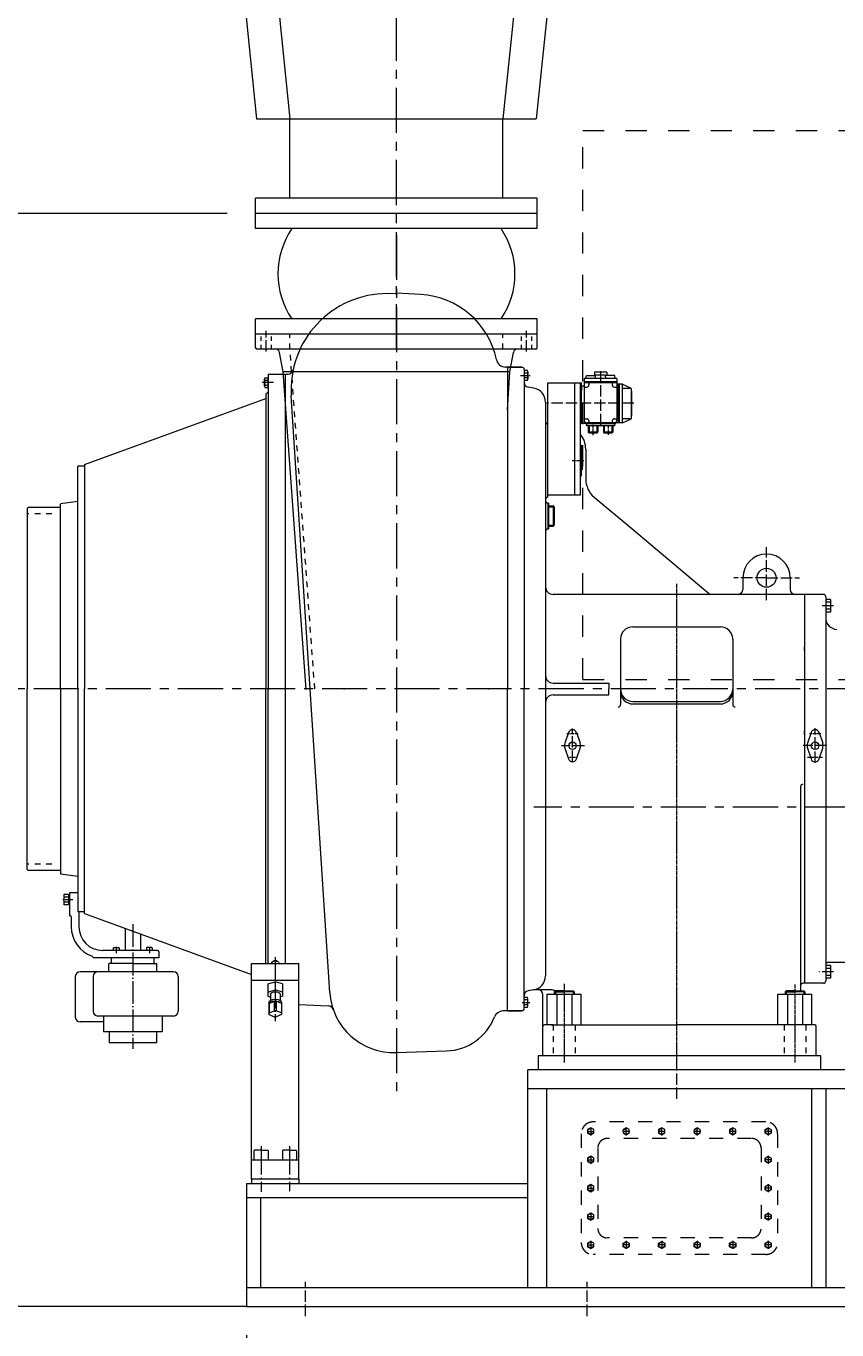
# Model space of a CAD drawing. Header units: millimetres. Extents: x 2 to 805233, y 2 to 613512.
# Drawn here: x 601863 to 645379, y 298341 to 368332 of the extents above; entities that cross this region are included whole.
import ezdxf

# ---------------------------------------------------------------- set-up
doc = ezdxf.new("R2010")
doc.units = ezdxf.units.MM
doc.header["$LTSCALE"] = 25.4
for name, pattern in [('ACAD_ISO04W100', [30, 24, -3, 0, -3]), ('CENTER', [50.8, 31.75, -6.35, 6.35, -6.35]), ('CHAIN', [0.7087, 0.4724, -0.0591, 0.1181, -0.0591]), ('EB_DASH', [6, 3, -3])]:
    doc.linetypes.add(name, pattern=pattern)
doc.layers.get('Defpoints').update_dxf_attribs({"lineweight": 5})
doc.layers.add('CAXA1', color=5, linetype='CENTER', lineweight=5)
doc.styles.add('Roman', font='arial.ttf')
doc.styles.get("Standard").update_dxf_attribs({"font": 'arial.ttf'})
doc.dimstyles.new('ISO-25', dxfattribs={"dimscale": 30, "dimtxt": 38.1, "dimasz": 38.1, "dimexe": 50.8, "dimexo": 50.8, "dimgap": 15.875, "dimtad": 1, "dimtih": 1, "dimtoh": 1, "dimdec": 1, "dimlfac": 0.03937, "dimdsep": 46, "dimtxsty": 'Standard', "dimcen": 63.5, "dimclrd": 7, "dimclre": 7, "dimclrt": 7, "dimadec": 0, "dimazin": 0, "dimtfac": 1, "dimtdec": 1, "dimtmove": 0, "dimatfit": 3, "dimfxl": 25.4, "dimlwd": 5, "dimlwe": 5, "dimarcsym": 0})

# ---------------------------------------------------------------- blocks, each defined once
blk = doc.blocks.new('*D2')
at = {"color": 7, "linetype": 'Continuous', "lineweight": 5, "transparency": 16777216}
for p, q in [((613687, 298060), (613687, 290767)), ((705889, 298060), (705889, 290767)), ((704746, 292291), (614830, 292291))]:
    blk.add_line(p, q, dxfattribs=at)
at = {"color": 7, "transparency": 16777216}
for points in [[(614830, 292482), (614830, 292101), (613687, 292291)], [(704746, 292482), (704746, 292101), (705889, 292291)]]:
    blk.add_solid(points, dxfattribs=at)
at = {"layer": 'Defpoints', "color": 0, "transparency": 16777216}
for p in [(613687, 299584), (705889, 299584), (613687, 292291)]:
    blk.add_point(p, dxfattribs=at)
at = {"color": 7, "lineweight": 5, "transparency": 16777216, "insert": (659788, 294863), "char_height": 4191, "attachment_point": 5, "style": 'Roman'}
blk.add_mtext('A', dxfattribs=at)
blk = doc.blocks.new('*D19')
at = {"color": 7, "linetype": 'Continuous', "lineweight": 5, "transparency": 16777216}
for p, q in [((732305, 317253), (732305, 280005)), ((559890, 311210), (559890, 280005)), ((731162, 281529), (561033, 281529))]:
    blk.add_line(p, q, dxfattribs=at)
at = {"color": 7, "transparency": 16777216}
for points in [[(561033, 281719), (561033, 281338), (559890, 281529)], [(731162, 281719), (731162, 281338), (732305, 281529)]]:
    blk.add_solid(points, dxfattribs=at)
at = {"layer": 'Defpoints', "color": 0, "transparency": 16777216}
for p in [(732305, 318777), (559890, 312734), (559890, 281529)]:
    blk.add_point(p, dxfattribs=at)
at = {"color": 7, "lineweight": 5, "transparency": 16777216, "insert": (660986, 284101), "char_height": 4191, "attachment_point": 5, "style": 'Roman'}
blk.add_mtext('B', dxfattribs=at)
blk = doc.blocks.new('*D11')
at = {"color": 7, "linetype": 'Continuous', "lineweight": 5, "transparency": 16777216}
for p, q in [((606054, 424314), (599121, 424314)), ((600645, 423171), (600645, 399502)), ((600645, 359417), (600645, 394359)), ((612658, 358274), (599121, 358274))]:
    blk.add_line(p, q, dxfattribs=at)
at = {"color": 7, "transparency": 16777216}
for points in [[(600455, 423171), (600836, 423171), (600645, 424314)], [(600455, 359417), (600836, 359417), (600645, 358274)]]:
    blk.add_solid(points, dxfattribs=at)
at = {"layer": 'Defpoints', "color": 0, "transparency": 16777216}
for p in [(607578, 424314), (600645, 358274), (614182, 358274)]:
    blk.add_point(p, dxfattribs=at)
at = {"color": 7, "lineweight": 5, "transparency": 16777216, "insert": (600645, 396931), "char_height": 4191, "attachment_point": 5, "style": 'Roman'}
blk.add_mtext('F', dxfattribs=at)

msp = doc.modelspace()

# ---------------------------------------------------------------- linework, layer by layer
at = {"color": 7, "lineweight": 5}
for p, q in [((608521.67, 419233.99), (614236.67, 363353.99)), ((610308.95, 419233.99), (616023.95, 363353.99)), ((633293.32, 419233.99), (627453.95, 363353.99)), ((635081, 419233.99), (629241.63, 363353.99)), ((614236.67, 363353.99), (629241.63, 363353.99)), ((616023.95, 359086.79), (616023.95, 363353.99)), ((627453.95, 359086.79), (627453.95, 363353.99)), ((629295.45, 359086.79), (614182.45, 359086.79)), ((614182.45, 358273.99), (614182.45, 359086.79)), ((629295.45, 358273.99), (629295.45, 359086.79)), ((629295.45, 358273.99), (614182.45, 358273.99)), ((614182.45, 357461.19), (614182.45, 358273.99)), ((629295.45, 358273.99), (614182.45, 358273.99)), ((629295.45, 357461.19), (629295.45, 358273.99)), ((629295.45, 357461.19), (614182.45, 357461.19)), ((621239.56, 353968.69), (621738.95, 353990.97)), ((623035.72, 353923.01), (621738.95, 353990.97)), ((629295.45, 352609.79), (614182.45, 352609.79)), ((614182.45, 351796.99), (614182.45, 352609.79)), ((629295.45, 351796.99), (629295.45, 352609.79)), ((629295.45, 351796.99), (614182.45, 351796.99)), ((614182.45, 351060.39), (614182.45, 351796.99)), ((629219.25, 351796.99), (614258.65, 351796.99)), ((629295.45, 351060.39), (629295.45, 351796.99)), ((629219.25, 350984.19), (614258.65, 350984.19)), ((615654.67, 349764.99), (615469.3, 350816.27)), ((627830.49, 349764.99), (628015.86, 350816.27)), ((627707.95, 350019.05), (627578.64, 350025.82)), ((627707.95, 350019.05), (627707.95, 332746.99)), ((627707.95, 350019.05), (628469.95, 350019.05)), ((628473.85, 350018.99), (627707.95, 350018.99)), ((614665.05, 348995.51), (614665.05, 349391.46)), ((614665.05, 349391.46), (614665.05, 348995.51)), ((614684.51, 349457.45), (614855.55, 349457.45)), ((614684.51, 349457.45), (614855.55, 349457.45)), ((614684.51, 349325.47), (614855.55, 349325.47)), ((614684.51, 349325.47), (614855.55, 349325.47)), ((614855.55, 349637.99), (615769.95, 349637.99)), ((614855.55, 349637.99), (614855.55, 332746.99)), ((614855.55, 348929.52), (614855.55, 349457.45)), ((614855.55, 349041.09), (614855.55, 349345.89)), ((616901.47, 332713.65), (615654.67, 349764.99)), ((627830.49, 349764.99), (615654.67, 349764.99)), ((615769.95, 349637.99), (615914.83, 349645.58)), ((615769.95, 349637.99), (615769.95, 318002.25)), ((627695.23, 347720.45), (627830.49, 349764.99)), ((628596.95, 349892.05), (628596.95, 332746.99)), ((628596.95, 349892.05), (628596.95, 349544.09)), ((628596.95, 349892.05), (628596.95, 349676.09)), ((628767.98, 349838.45), (628596.95, 349838.45)), ((628767.98, 349706.47), (628596.95, 349706.47)), ((628767.98, 349442.5), (628596.95, 349442.5)), ((628767.98, 349310.52), (628596.95, 349310.52)), ((628787.45, 349772.46), (628787.45, 349376.51)), ((631822.75, 349401.77), (631822.75, 347103.07)), ((633549.95, 349414.47), (631835.45, 349414.47)), ((631911.65, 349414.47), (631930.7, 349579.57)), ((631930.7, 349579.57), (632431.61, 349579.57)), ((632362.5, 349752.29), (632362.5, 349579.57)), ((633022.9, 349752.29), (632362.5, 349752.29)), ((632405.83, 349414.47), (632430.69, 349576.41)), ((632942.15, 349587.19), (632443.25, 349587.19)), ((633454.7, 349579.57), (632953.79, 349579.57)), ((632979.57, 349414.47), (632954.7, 349576.41)), ((633022.9, 349752.29), (633022.9, 349579.57)), ((633473.75, 349414.47), (633454.7, 349579.57)), ((633562.65, 349401.77), (633562.65, 347153.87)), ((614684.51, 349061.5), (614855.55, 349061.5)), ((614684.51, 349061.5), (614855.55, 349061.5)), ((614684.51, 348929.52), (614855.55, 348929.52)), ((614684.51, 348929.52), (614855.55, 348929.52)), ((614728.55, 348571.28), (614855.55, 348698.27)), ((614728.55, 348571.28), (614728.55, 332746.99)), ((616155.25, 348812.49), (616155.25, 348812.49)), ((629110.27, 348899.77), (628806.84, 348953.28)), ((629866.95, 345007.57), (629866.95, 349185.87)), ((629866.95, 349185.87), (631670.35, 349185.87)), ((631314.75, 343166.07), (631314.75, 349185.87)), ((631619.55, 345007.57), (631619.55, 349185.87)), ((631670.35, 348792.17), (631670.35, 349185.87)), ((631822.75, 349008.07), (631670.35, 349008.07)), ((631670.35, 349008.07), (631670.35, 348792.17)), ((631670.35, 347001.47), (631670.35, 348792.17)), ((633562.65, 349236.67), (631822.75, 349236.67)), ((633562.65, 349185.87), (631822.75, 349185.87)), ((631822.75, 348954.74), (631950.48, 348954.74)), ((631963.08, 349236.67), (631898.31, 349236.67)), ((632064.78, 349185.87), (632064.78, 349069.04)), ((632229.78, 349236.67), (632165.01, 349236.67)), ((633220.38, 349236.67), (633155.61, 349236.67)), ((633322.08, 349185.87), (633322.08, 349069.04)), ((633487.08, 349236.67), (633422.31, 349236.67)), ((633436.38, 348954.74), (633568.09, 348954.74)), ((633867.45, 349109.67), (633562.65, 349109.67)), ((633638.85, 349109.67), (633638.85, 347026.87)), ((633689.65, 349109.67), (633689.65, 347026.87)), ((633689.65, 348965.51), (633689.65, 349030.28)), ((633867.45, 349109.67), (634305.38, 348910.61)), ((633867.45, 347026.87), (633867.45, 349109.67)), ((634249.54, 348882.69), (633867.45, 348882.69)), ((634350.05, 347295.3), (634350.05, 348841.24)), ((634365.29, 348728.67), (634350.05, 348728.67)), ((634365.29, 347407.87), (634365.29, 348728.67)), ((605006, 344805.86), (614728.55, 348344.33)), ((614728.55, 348241.08), (614728.55, 348210.31)), ((618160.91, 316458.98), (616094.07, 348480.37)), ((629739.95, 348149.35), (629739.95, 340980.67)), ((631822.75, 347252.94), (631950.48, 347252.94)), ((633436.38, 347252.94), (633562.65, 347252.94)), ((633689.65, 347171.03), (633689.65, 347106.26)), ((634249.54, 347253.85), (633867.45, 347253.85)), ((633867.45, 347026.87), (634305.38, 347225.93)), ((634365.29, 347407.87), (634350.05, 347407.87)), ((629866.95, 346849.07), (629866.95, 346849.07)), ((631859.95, 347001.47), (631670.35, 347001.47)), ((631943.4, 346976.23), (631943.4, 346874.47)), ((633442, 346874.47), (631943.4, 346874.47)), ((633867.45, 347026.87), (631949.75, 347026.87)), ((633435.65, 346976.07), (631949.75, 346976.07)), ((632032.3, 346874.47), (632032.3, 346536.46)), ((632032.3, 346536.46), (632083.1, 346485.66)), ((632540.3, 346536.46), (632032.3, 346536.46)), ((632064.78, 347138.64), (632064.78, 347026.87)), ((632489.5, 346485.66), (632083.1, 346485.66)), ((632540.3, 346536.46), (632489.5, 346485.66)), ((632540.3, 346874.47), (632540.3, 346536.46)), ((632845.1, 346874.47), (632845.1, 346536.46)), ((632845.1, 346536.46), (632895.9, 346485.66)), ((633353.1, 346536.46), (632845.1, 346536.46)), ((633302.3, 346485.66), (632895.9, 346485.66)), ((633353.1, 346536.46), (633302.3, 346485.66)), ((633322.08, 347138.64), (633322.08, 347026.87)), ((633353.1, 346874.47), (633353.1, 346536.46)), ((633442, 346976.07), (633442, 346874.47)), ((631619.55, 345833.07), (631670.35, 345833.07)), ((631670.35, 345007.57), (631670.35, 345833.07)), ((631670.35, 345515.57), (631721.15, 345477.47)), ((631721.15, 344537.67), (631721.15, 345477.47)), ((631898.95, 345617.61), (631898.95, 344016.58)), ((604644.75, 343986.45), (604644.75, 344710.39)), ((605006, 344710.39), (604644.75, 344710.39)), ((605006, 344805.86), (605006, 332746.99)), ((629866.95, 343039.07), (629866.95, 345007.57)), ((631619.55, 343166.07), (631619.55, 345007.57)), ((631670.35, 344182.07), (631670.35, 345007.57)), ((631670.35, 344499.57), (631721.15, 344537.67)), ((604644.75, 332746.99), (604644.75, 343986.45)), ((631619.55, 344182.07), (631670.35, 344182.07)), ((629866.95, 343166.07), (631619.55, 343166.07)), ((632352.61, 343043.7), (634365.29, 341354.86)), ((601977.75, 342487.89), (601926.95, 342437.09)), ((601926.95, 342437.09), (601926.95, 332746.99)), ((603704.95, 342487.89), (601977.75, 342487.89)), ((604644.75, 342805.08), (603704.95, 342681.33)), ((603704.95, 332746.99), (603704.95, 342674.7)), ((629739.95, 342912.07), (629739.95, 342856.3)), ((629866.95, 342729.3), (629866.95, 341332.3)), ((629892.35, 342729.3), (629866.95, 342729.3)), ((629892.35, 342729.3), (629892.35, 341332.3)), ((629892.35, 342576.9), (630146.35, 342576.9)), ((629892.35, 342526.1), (630146.35, 342526.1)), ((630146.35, 342526.1), (630146.35, 341535.5)), ((630197.15, 342526.1), (630197.15, 341535.5)), ((629739.95, 341205.3), (629739.95, 317344.62)), ((629892.35, 341332.3), (629866.95, 341332.3)), ((629892.35, 341535.5), (630146.35, 341535.5)), ((629892.35, 341484.7), (630146.35, 341484.7)), ((634365.29, 341354.86), (638576.18, 337821.51)), ((640331.75, 338715.99), (640331.75, 338080.99)), ((642871.75, 338715.99), (642871.75, 338080.99)), ((642871.75, 338715.99), (642871.75, 338080.99)), ((644649.75, 337826.99), (630146.35, 337826.99)), ((643633.75, 337826.99), (643633.75, 316948.19)), ((644776.75, 337699.99), (644776.75, 326396.99)), ((644776.75, 337646.45), (644776.75, 337118.52)), ((645030.75, 337557.75), (644776.75, 337557.75)), ((645030.75, 337401.63), (644776.75, 337401.63)), ((645030.75, 337557.75), (645030.75, 336877.03)), ((645030.75, 336877.03), (644774.67, 336877.03)), ((645030.75, 337033.14), (644776.75, 337033.14)), ((634426.25, 336083.18), (639125.25, 336083.18)), ((633765.85, 335422.78), (633765.85, 331907.58)), ((639785.65, 335422.78), (639785.65, 331907.58)), ((643633.54, 335198.09), (643633.52, 335007.59)), ((643633.54, 334817.09), (643633.52, 335007.59)), ((601926.95, 323056.89), (601926.95, 332746.99)), ((602792.1, 332746.99), (602792.1, 332747.07)), ((603704.95, 332746.99), (603704.95, 322812.64)), ((604644.73, 332746.99), (604644.75, 321278.92)), ((605006, 320688.11), (605006, 332746.99)), ((614728.55, 318002.25), (614728.55, 332746.99)), ((614855.55, 318002.25), (614855.55, 332746.99)), ((627707.95, 315474.93), (627707.95, 332746.99)), ((628596.95, 315601.93), (628596.95, 332746.99)), ((630146.35, 333064.49), (633136.08, 333064.49)), ((633136.08, 333064.49), (633136.08, 332746.99)), ((633136.08, 332429.49), (633136.08, 332746.99)), ((630146.35, 332429.49), (633136.08, 332429.49)), ((634426.25, 332083.21), (639125.25, 332083.21)), ((634426.25, 331943.41), (639125.25, 331943.41)), ((630971.17, 330407.14), (630778.65, 329837.16)), ((631404.33, 330407.14), (631596.84, 329837.16)), ((643633.54, 330676.88), (643633.52, 330486.38)), ((643633.54, 330295.88), (643633.52, 330486.38)), ((643988.67, 330407.14), (643796.15, 329837.16)), ((644421.83, 330407.14), (644614.34, 329837.16)), ((630778.65, 329560.81), (630971.17, 328990.83)), ((631404.33, 328990.83), (631596.84, 329560.81)), ((643796.15, 329560.81), (643988.67, 328990.83)), ((644421.83, 328990.83), (644614.34, 329560.81)), ((643430.55, 327503.3), (643430.55, 316541.79)), ((644776.75, 326396.99), (644776.75, 317075.19)), ((601977.75, 323006.09), (601926.95, 323056.89)), ((603704.95, 323006.09), (601977.75, 323006.09)), ((604644.75, 322688.89), (603704.95, 322812.64)), ((603882.75, 321710.71), (603882.75, 321151.91)), ((604136.75, 321710.71), (603882.75, 321710.71)), ((604136.75, 321567.58), (603882.75, 321567.58)), ((604136.75, 321295.04), (603882.75, 321295.04)), ((604136.75, 321710.71), (604136.75, 321151.91)), ((604136.75, 321675.51), (604187.55, 321675.51)), ((604187.55, 321417.91), (604136.75, 321463.03)), ((604187.55, 321398.64), (604136.75, 321443.76)), ((604187.55, 321812.33), (604187.55, 320593.09)), ((604644.75, 321812.32), (604187.55, 321812.33)), ((604644.75, 321278.92), (604644.75, 320783.59)), ((604136.75, 321151.91), (603882.75, 321151.91)), ((604136.75, 321187.1), (604187.55, 321187.1)), ((604187.55, 320593.09), (604187.55, 320593.09)), ((604187.55, 320593.09), (604212.95, 320593.09)), ((605006, 320783.59), (604644.75, 320783.59)), ((604695.55, 320783.59), (604695.55, 319983.49)), ((605006, 320688.11), (613966.55, 317426.96)), ((604289.15, 320516.89), (604289.15, 319983.49)), ((607184.75, 319895.17), (607184.75, 318713.49)), ((607997.55, 319599.35), (607997.55, 318713.49)), ((606702.15, 318713.49), (605965.55, 318713.49)), ((606543.4, 318840.49), (606543.4, 318713.49)), ((606568.8, 318865.89), (606835.5, 318865.89)), ((607591.15, 318713.49), (606702.15, 318713.49)), ((606860.9, 318840.49), (606860.9, 318713.49)), ((608480.15, 318713.49), (607591.15, 318713.49)), ((608321.4, 318840.49), (608321.4, 318713.49)), ((608613.5, 318865.89), (608346.8, 318865.89)), ((608911.91, 318713.49), (608480.15, 318713.49)), ((608638.9, 318840.49), (608638.9, 318713.49)), ((608988.11, 318637.29), (608988.11, 318307.09)), ((605457.55, 318331.12), (605457.55, 318307.09)), ((607591.15, 318307.09), (605457.55, 318307.09)), ((606295.75, 317570.49), (606295.75, 318002.29)), ((607591.15, 318002.29), (606295.75, 318002.29)), ((606448.15, 318002.29), (606448.15, 318307.09)), ((608988.11, 318307.09), (607591.15, 318307.09)), ((607591.15, 318002.29), (608886.55, 318002.29)), ((608734.15, 318002.29), (608734.15, 318307.09)), ((608886.55, 317570.49), (608886.55, 318002.29)), ((613966.55, 306457.99), (613966.55, 318002.25)), ((613966.55, 318002.25), (616506.55, 318002.25)), ((615046.05, 318050.05), (615046.05, 318002.25)), ((615427.05, 318050.05), (615427.05, 318002.25)), ((616506.55, 306457.99), (616506.55, 318002.25)), ((645030.75, 317898.15), (644776.75, 317898.15)), ((646631.04, 318065.79), (644903.75, 318065.79)), ((645030.75, 317898.15), (645030.75, 317217.43)), ((604505.05, 317316.49), (604505.05, 315125.6)), ((609775.55, 317570.49), (604759.05, 317570.49)), ((605466.67, 317316.49), (605466.67, 315444.35)), ((610029.55, 317316.49), (610029.55, 315444.35)), ((613966.55, 317122.37), (616506.55, 317122.37)), ((645030.75, 317217.43), (644774.67, 317217.43)), ((645030.75, 317742.03), (644776.75, 317742.03)), ((645030.75, 317373.54), (644776.75, 317373.54)), ((614840.56, 316919.17), (615236.55, 317033.47)), ((614840.56, 316919.17), (614840.56, 316250.63)), ((614840.56, 316479.23), (615236.55, 316593.53)), ((614974.73, 316364.93), (614974.73, 316035.7)), ((615632.53, 316919.17), (615236.55, 317033.47)), ((615236.55, 317033.47), (615236.55, 316593.53)), ((615632.53, 316479.23), (615236.55, 316593.53)), ((615498.36, 316364.93), (615498.36, 316035.7)), ((615632.53, 316919.17), (615632.53, 316250.63)), ((629110.27, 316594.2), (628806.84, 316540.7)), ((629101.12, 316592.59), (628806.84, 316540.7)), ((630044.75, 316592.59), (629101.12, 316592.59)), ((629828.85, 316363.99), (631657.65, 316363.99)), ((629828.85, 314712.99), (629828.85, 316363.99)), ((630268.27, 316541.79), (630209.85, 316495.05)), ((630209.85, 316495.05), (630209.85, 316363.99)), ((630209.85, 316495.05), (630743.25, 316495.05)), ((630743.25, 316541.79), (630268.27, 316541.79)), ((630268.27, 316495.05), (630268.27, 316363.99)), ((630339.95, 316363.99), (630339.95, 314712.99)), ((630743.25, 316541.79), (631218.23, 316541.79)), ((631276.65, 316495.05), (630743.25, 316495.05)), ((631146.54, 316363.99), (631146.54, 314712.99)), ((631218.23, 316541.79), (631276.65, 316495.05)), ((631218.23, 316495.05), (631218.23, 316363.99)), ((631276.65, 316495.05), (631276.65, 316363.99)), ((631657.65, 314712.99), (631657.65, 316363.99)), ((642211.35, 316363.99), (644040.15, 316363.99)), ((642211.35, 314712.99), (642211.35, 316363.99)), ((642650.77, 316541.79), (642592.35, 316495.05)), ((642592.35, 316495.05), (642592.35, 316363.99)), ((642592.35, 316495.05), (643125.75, 316495.05)), ((643125.75, 316541.79), (642650.77, 316541.79)), ((642650.77, 316495.05), (642650.77, 316363.99)), ((642722.45, 316363.99), (642722.45, 314712.99)), ((643125.75, 316541.79), (643600.73, 316541.79)), ((643659.15, 316495.05), (643125.75, 316495.05)), ((643529.04, 316363.99), (643529.04, 314712.99)), ((644649.75, 316948.19), (643557.55, 316948.19)), ((643600.73, 316541.79), (643659.15, 316495.05)), ((643600.73, 316495.05), (643600.73, 316363.99)), ((643659.15, 316495.05), (643659.15, 316363.99)), ((644040.15, 314712.99), (644040.15, 316363.99)), ((614840.56, 316250.63), (614974.73, 316211.9)), ((614893.65, 315924.99), (614893.65, 315309.07)), ((614905.49, 315859.66), (615179.65, 315984.07)), ((614905.49, 315859.66), (614905.49, 315353.73)), ((615179.65, 315984.07), (615179.65, 315478.14)), ((615293.44, 315984.07), (615293.44, 315478.14)), ((615567.61, 315859.66), (615293.44, 315984.07)), ((615632.53, 316250.63), (615498.36, 316211.9)), ((615567.61, 315859.66), (615567.61, 315353.73)), ((615579.45, 315924.99), (615579.45, 315309.07)), ((616506.55, 315817.38), (618080.03, 315734.92)), ((628767.98, 316183.45), (628596.95, 316183.45)), ((628767.98, 316051.47), (628596.95, 316051.47)), ((628596.95, 315601.93), (628596.95, 315949.89)), ((628596.95, 315601.93), (628596.95, 315817.89)), ((628767.98, 315787.5), (628596.95, 315787.5)), ((628787.45, 315721.51), (628787.45, 316117.46)), ((629600.25, 313061.99), (629600.25, 316338.59)), ((609775.55, 315190.35), (605720.67, 315190.35)), ((606010.56, 315190.35), (606010.56, 314339.11)), ((609171.74, 315190.35), (609171.74, 314339.11)), ((614905.49, 315353.73), (615179.65, 315478.14)), ((614905.49, 315264.41), (615179.65, 315140)), ((615567.61, 315353.73), (615293.44, 315478.14)), ((615567.61, 315264.41), (615293.44, 315140)), ((627707.95, 315474.93), (627447.42, 315461.27)), ((628473.85, 315474.99), (627707.95, 315474.99)), ((627707.95, 315474.93), (628469.95, 315474.93)), ((628767.98, 315655.52), (628596.95, 315655.52)), ((606010.56, 314871.6), (604759.05, 314871.6)), ((609171.74, 314339.11), (606010.56, 314339.11)), ((606314.4, 314339.11), (606314.4, 313760.49)), ((608867.9, 314339.11), (608867.9, 313760.49)), ((630171.75, 314712.99), (629676.45, 314712.99)), ((630044.75, 314712.99), (636775.75, 314712.99)), ((643912.9, 314712.99), (636775.75, 314712.99)), ((644192.55, 314712.99), (643684.55, 314712.99)), ((644268.75, 313061.99), (644268.75, 314636.79)), ((608867.9, 313760.49), (606314.4, 313760.49)), ((621738.95, 313229.56), (624429.92, 313320.78)), ((621738.95, 313229.56), (624429.92, 313320.78)), ((644522.75, 313061.99), (629346.25, 313061.99)), ((629346.25, 313061.99), (629346.25, 312299.99)), ((644268.75, 313061.99), (629600.25, 313061.99)), ((644522.75, 312299.99), (644522.75, 313061.99)), ((644522.75, 312299.99), (628799.19, 312299.99)), ((628799.19, 300615.99), (628799.19, 312299.99)), ((705889.39, 312299.99), (644522.75, 312299.99)), ((705889.39, 311283.99), (628799.19, 311283.99)), ((629815.19, 300615.99), (629815.19, 311283.99)), ((644041.11, 300615.99), (644041.11, 311283.99)), ((644803.11, 300615.99), (644803.11, 311283.99)), ((614474.55, 307981.99), (614118.95, 307981.99)), ((614474.55, 307981.99), (614830.15, 307981.99)), ((615998.55, 307981.99), (615642.95, 307981.99)), ((615998.55, 307981.99), (616354.15, 307981.99)), ((613966.55, 307473.99), (616506.55, 307473.99)), ((614093.55, 307956.59), (614093.55, 307473.99)), ((614855.55, 307956.59), (614855.55, 307473.99)), ((615617.55, 307956.59), (615617.55, 307473.99)), ((616379.55, 307956.59), (616379.55, 307473.99)), ((613686.19, 306203.99), (628799.19, 306203.99)), ((613686.19, 306203.99), (613686.19, 299599.99)), ((613966.55, 306457.99), (616506.55, 306457.99)), ((613966.55, 306457.99), (613966.55, 306203.99)), ((616506.55, 306457.99), (616506.55, 306203.99)), ((613686.19, 305441.99), (628799.19, 305441.99)), ((614448.19, 305441.99), (614448.19, 300615.99)), ((613686.19, 300615.99), (705889.39, 300615.99)), ((613686.19, 299599.99), (560137.16, 299599.99)), ((613686.19, 299599.99), (705889.39, 299599.99))]:
    msp.add_line(p, q, dxfattribs=at)
at = {"color": 7, "linetype": 'EB_DASH', "lineweight": 5, "ltscale": 15}
for p, q in [((631746.67, 362718.99), (658416.67, 362718.99)), ((631746.67, 333254.99), (631746.67, 362718.99)), ((631746.67, 333254.99), (658416.67, 333254.99))]:
    msp.add_line(p, q, dxfattribs=at)
at = {"color": 7, "linetype": 'EB_DASH', "lineweight": 5, "ltscale": 3}
for p, q in [((614474.55, 350984.19), (614474.55, 351796.99)), ((615033.35, 350984.19), (615033.35, 351796.99)), ((628444.55, 350984.19), (628444.55, 351796.99)), ((629003.35, 350984.19), (629003.35, 351796.99))]:
    msp.add_line(p, q, dxfattribs=at)
at = {"color": 7, "linetype": 'ACAD_ISO04W100', "lineweight": 5}
for p, q in [((614753.95, 350857.67), (614753.95, 351968.61)), ((628723.95, 350857.67), (628723.95, 351968.61)), ((632692.7, 349812.02), (632692.7, 346812.22)), ((615135.03, 349193.49), (614537.85, 349193.49)), ((634480.54, 348093.67), (629804.06, 348093.67)), ((641601.75, 337519.24), (641601.75, 340354.06)), ((641601.75, 338715.99), (639841.78, 338715.99)), ((641601.75, 338715.99), (643361.71, 338715.99)), ((645189.39, 337217.39), (644542.86, 337217.39)), ((631187.75, 328835.39), (631187.75, 330619.45)), ((644205.25, 328780.8), (644205.25, 330638.79)), ((631824.87, 329698.99), (630604.28, 329698.99)), ((644842.37, 329704.65), (643566.63, 329704.65)), ((645199.29, 317557.79), (644414.15, 317557.79)), ((636775.75, 313637.69), (636775.75, 310625.41)), ((616859.98, 299087.69), (616859.98, 300916.08)), ((631974.19, 299087.69), (631974.19, 300916.08))]:
    msp.add_line(p, q, dxfattribs=at)
at = {"color": 7, "linetype": 'EB_DASH', "lineweight": 5, "ltscale": 4}
for p, q in [((616023.95, 350984.19), (616023.95, 351796.99)), ((627453.95, 350984.19), (627453.95, 351796.99)), ((617357.45, 332746.99), (616023.95, 350984.19)), ((603238.49, 342144.99), (601926.95, 342144.99)), ((603238.49, 323348.99), (601926.95, 323348.99)), ((630159.05, 314712.99), (630159.05, 313061.99)), ((631327.45, 314712.99), (631327.45, 313061.99)), ((642541.55, 314712.99), (642541.55, 313061.99)), ((643709.95, 314712.99), (643709.95, 313061.99))]:
    msp.add_line(p, q, dxfattribs=at)
at = {"color": 7, "linetype": 'ACAD_ISO04W100', "lineweight": 5, "ltscale": 0.3}
for p, q in [((628402.59, 349574.49), (628914.64, 349574.49)), ((632286.3, 346921.19), (632286.3, 346378.4)), ((633099.1, 346912.8), (633099.1, 346382.59)), ((631167.42, 345007.57), (631803.37, 345007.57)), ((631492.55, 330333.99), (630882.95, 330333.99)), ((644510.05, 330333.99), (643900.45, 330333.99)), ((631340.15, 329063.99), (631035.35, 329063.99)), ((644605.65, 329063.99), (643803.95, 329063.99)), ((604373.34, 321431.31), (603828.54, 321431.31)), ((606702.15, 318910.56), (606702.15, 318564.24)), ((608480.15, 318910.56), (608480.15, 318564.24)), ((628478.99, 315919.49), (628914.64, 315919.49))]:
    msp.add_line(p, q, dxfattribs=at)
at = {"color": 7, "linetype": 'Continuous', "lineweight": 5}
for p, q in [((632083.1, 346874.47), (632083.1, 346536.46)), ((632489.5, 346874.47), (632489.5, 346536.46)), ((632895.9, 346874.47), (632895.9, 346536.46)), ((633302.3, 346874.47), (633302.3, 346536.46))]:
    msp.add_line(p, q, dxfattribs=at)
at = {"color": 7, "linetype": 'CHAIN', "lineweight": 5, "ltscale": 15}
for p, q in [((636775.75, 338382.75), (636775.75, 312695.28)), ((630743.25, 316923.71), (630743.25, 312693.62)), ((643125.75, 316879.29), (643125.75, 312693.62))]:
    msp.add_line(p, q, dxfattribs=at)
at = {"color": 7, "linetype": 'ACAD_ISO04W100', "lineweight": 5, "ltscale": 2}
for p, q in [((607591.15, 320118.48), (607591.15, 313426.21)), ((615236.55, 318342.08), (615236.55, 314907.92))]:
    msp.add_line(p, q, dxfattribs=at)
at = {"color": 7, "linetype": 'EB_DASH', "lineweight": 5, "ltscale": 10}
for p, q in [((641563.65, 309505.99), (632292.65, 309505.99)), ((631657.65, 308870.99), (631657.65, 303028.99)), ((631975.15, 308997.99), (632356.15, 308997.99)), ((632165.65, 309213.35), (632165.65, 308785.76)), ((634261.15, 308999.56), (633880.15, 308999.56)), ((634070.65, 308784.19), (634070.65, 309211.78)), ((636166.15, 308999.56), (635785.15, 308999.56)), ((635975.65, 308784.19), (635975.65, 309211.78)), ((638071.15, 308999.56), (637690.15, 308999.56)), ((637880.65, 308784.19), (637880.65, 309211.78)), ((639976.15, 308997.99), (639595.15, 308997.99)), ((639930.49, 308997.99), (639640.8, 308997.99)), ((639785.65, 308782.62), (639785.65, 309210.21)), ((639785.65, 308853.14), (639785.65, 309142.83)), ((641881.15, 308997.99), (641500.15, 308997.99)), ((641690.65, 309213.35), (641690.65, 308785.76)), ((642198.65, 308870.99), (642198.65, 303028.99)), ((632546.65, 308108.99), (632546.65, 303790.99)), ((640801.65, 308616.99), (633054.65, 308616.99)), ((641309.65, 308108.99), (641309.65, 303790.99)), ((631975.15, 307473.99), (632356.15, 307473.99)), ((632020.8, 307473.99), (632310.49, 307473.99)), ((632165.65, 307689.35), (632165.65, 307261.76)), ((632165.65, 307618.83), (632165.65, 307329.14)), ((641881.15, 307473.99), (641500.15, 307473.99)), ((641835.49, 307473.99), (641545.8, 307473.99)), ((641690.65, 307689.35), (641690.65, 307261.76)), ((641690.65, 307618.83), (641690.65, 307329.14)), ((631975.15, 305949.99), (632356.15, 305949.99)), ((632020.8, 305949.99), (632310.49, 305949.99)), ((632165.65, 306165.35), (632165.65, 305737.76)), ((632165.65, 306094.83), (632165.65, 305805.14)), ((641881.15, 305949.99), (641500.15, 305949.99)), ((641835.49, 305949.99), (641545.8, 305949.99)), ((641690.65, 306165.35), (641690.65, 305737.76)), ((641690.65, 306094.83), (641690.65, 305805.14)), ((632165.65, 304641.35), (632165.65, 304213.76)), ((632165.65, 304570.83), (632165.65, 304281.14)), ((641690.65, 304641.35), (641690.65, 304213.76)), ((641690.65, 304570.83), (641690.65, 304281.14)), ((631975.15, 304425.99), (632356.15, 304425.99)), ((632020.8, 304425.99), (632310.49, 304425.99)), ((641881.15, 304425.99), (641500.15, 304425.99)), ((641835.49, 304425.99), (641545.8, 304425.99)), ((632165.65, 303117.35), (632165.65, 302689.76)), ((640801.65, 303282.99), (633054.65, 303282.99)), ((634070.65, 303115.78), (634070.65, 302688.19)), ((635975.65, 303115.78), (635975.65, 302688.19)), ((637880.65, 303115.78), (637880.65, 302688.19)), ((639785.65, 303117.35), (639785.65, 302689.76)), ((641690.65, 303117.35), (641690.65, 302689.76)), ((631975.15, 302901.99), (632356.15, 302901.99)), ((632020.8, 302901.99), (632310.49, 302901.99)), ((632165.65, 303046.83), (632165.65, 302757.14)), ((641563.65, 302393.99), (632292.65, 302393.99)), ((634261.15, 302900.42), (633880.15, 302900.42)), ((636166.15, 302900.42), (635785.15, 302900.42)), ((638071.15, 302900.42), (637690.15, 302900.42)), ((639976.15, 302901.99), (639595.15, 302901.99)), ((639930.49, 302901.99), (639640.8, 302901.99)), ((639785.65, 303046.83), (639785.65, 302757.14)), ((641881.15, 302901.99), (641500.15, 302901.99)), ((641835.49, 302901.99), (641545.8, 302901.99)), ((641690.65, 303046.83), (641690.65, 302757.14))]:
    msp.add_line(p, q, dxfattribs=at)
at = {"color": 7, "linetype": 'ACAD_ISO04W100', "lineweight": 5, "ltscale": 2.5}
for p, q in [((614474.55, 308198.92), (614474.55, 305759.13)), ((615998.55, 308198.92), (615998.55, 305787.97))]:
    msp.add_line(p, q, dxfattribs=at)
at = {"color": 7, "linetype": 'EB_DASH', "lineweight": 5, "ltscale": 10}
for points in [[(632165.65, 308807.49), (632330.63, 308902.74), (632330.63, 309093.24), (632165.65, 309188.49), (632000.67, 309093.24), (632000.67, 308902.74)], [(634070.65, 309190.06), (633905.67, 309094.81), (633905.67, 308904.31), (634070.65, 308809.06), (634235.63, 308904.31), (634235.63, 309094.81)], [(635975.65, 309190.06), (635810.67, 309094.81), (635810.67, 308904.31), (635975.65, 308809.06), (636140.63, 308904.31), (636140.63, 309094.81)], [(637880.65, 309190.06), (637715.67, 309094.81), (637715.67, 308904.31), (637880.65, 308809.06), (638045.63, 308904.31), (638045.63, 309094.81)], [(639785.65, 309188.49), (639620.67, 309093.24), (639620.67, 308902.74), (639785.65, 308807.49), (639950.63, 308902.74), (639950.63, 309093.24)], [(641690.65, 308807.49), (641525.67, 308902.74), (641525.67, 309093.24), (641690.65, 309188.49), (641855.63, 309093.24), (641855.63, 308902.74)], [(632165.65, 307283.49), (632330.63, 307378.74), (632330.63, 307569.24), (632165.65, 307664.49), (632000.67, 307569.24), (632000.67, 307378.74)], [(641690.65, 307283.49), (641525.67, 307378.74), (641525.67, 307569.24), (641690.65, 307664.49), (641855.63, 307569.24), (641855.63, 307378.74)], [(632165.65, 305759.49), (632330.63, 305854.74), (632330.63, 306045.24), (632165.65, 306140.49), (632000.67, 306045.24), (632000.67, 305854.74)], [(641690.65, 305759.49), (641525.67, 305854.74), (641525.67, 306045.24), (641690.65, 306140.49), (641855.63, 306045.24), (641855.63, 305854.74)], [(632165.65, 304235.49), (632330.63, 304330.74), (632330.63, 304521.24), (632165.65, 304616.49), (632000.67, 304521.24), (632000.67, 304330.74)], [(641690.65, 304235.49), (641525.67, 304330.74), (641525.67, 304521.24), (641690.65, 304616.49), (641855.63, 304521.24), (641855.63, 304330.74)], [(632165.65, 302711.49), (632330.63, 302806.74), (632330.63, 302997.24), (632165.65, 303092.49), (632000.67, 302997.24), (632000.67, 302806.74)], [(634070.65, 302709.92), (633905.67, 302805.17), (633905.67, 302995.67), (634070.65, 303090.92), (634235.63, 302995.67), (634235.63, 302805.17)], [(635975.65, 302709.92), (635810.67, 302805.17), (635810.67, 302995.67), (635975.65, 303090.92), (636140.63, 302995.67), (636140.63, 302805.17)], [(637880.65, 302709.92), (637715.67, 302805.17), (637715.67, 302995.67), (637880.65, 303090.92), (638045.63, 302995.67), (638045.63, 302805.17)], [(639785.65, 302711.49), (639620.67, 302806.74), (639620.67, 302997.24), (639785.65, 303092.49), (639950.63, 302997.24), (639950.63, 302806.74)], [(641690.65, 302711.49), (641525.67, 302806.74), (641525.67, 302997.24), (641690.65, 303092.49), (641855.63, 302997.24), (641855.63, 302806.74)]]:
    msp.add_lwpolyline(points, close=True, dxfattribs=at)
at = {"color": 7, "lineweight": 5}
for centre, radius in [((641601.75, 338715.99), 508), ((631187.75, 329698.99), 203.2), ((644205.25, 329698.99), 203.2)]:
    msp.add_circle(centre, radius, dxfattribs=at)
at = {"color": 7, "linetype": 'EB_DASH', "lineweight": 5, "ltscale": 10}
for centre in [(632165.65, 308999.56), (634070.65, 308997.99), (635975.65, 308997.99), (637880.65, 308997.99), (639785.65, 308996.42), (641690.65, 308999.56), (632165.65, 307475.56), (641690.65, 307475.56), (632165.65, 305951.56), (641690.65, 305951.56), (632165.65, 304427.56), (641690.65, 304427.56), (632165.65, 302903.56), (634070.65, 302901.99), (635975.65, 302901.99), (637880.65, 302901.99), (639785.65, 302903.56), (641690.65, 302903.56)]:
    msp.add_circle(centre, 156.32, dxfattribs=at)
at = {"color": 7, "lineweight": 5}
for centre, radius, start, end in [((619674.63, 355035.49), 4297.84, 145.6393673, 214.3606327), ((623803.27, 355035.49), 4297.84, 325.6393673, 34.3606327), ((621239.56, 348812.49), 5156.2, 89.9999939, 183.6930736), ((622805.75, 349534.83), 4394.2, 11.7500149, 87.0000006), ((614258.65, 351060.39), 76.2, 180, 270), ((615269.19, 350780.99), 203.2, 10, 90), ((628215.97, 350780.99), 203.2, 90, 170), ((629219.25, 351060.39), 76.2, 270, 0), ((627605.22, 350533.13), 508, 191.7500149, 267), ((628469.95, 349892.05), 127, 0, 90), ((614786.65, 349391.46), 121.6, 147.1327678, 212.8672322), ((614786.65, 349391.46), 121.6, 147.1327678, 212.8672322), ((615122.25, 349193.49), 457.2, 163.2213451, 196.7786549), ((615122.25, 349193.49), 457.2, 163.2213451, 196.7786549), ((615898.88, 349949.96), 304.8, 272.9999995, 347.9505539), ((628665.85, 349772.46), 121.6, 327.1327678, 32.8672322), ((628330.25, 349574.49), 457.2, 343.2213451, 16.7786549), ((628665.85, 349376.51), 121.6, 327.1327678, 32.8672322), ((631835.45, 349401.77), 12.7, 90, 180), ((632443.25, 349574.49), 12.7, 90, 171.2712735), ((632942.15, 349574.49), 12.7, 8.7287265, 90), ((633549.95, 349401.77), 12.7, 0, 90), ((614786.65, 348995.51), 121.6, 147.1327678, 212.8672322), ((614786.65, 348995.51), 121.6, 147.1327678, 212.8672322), ((628850.95, 349203.42), 254, 180, 260), ((628977.95, 348149.35), 762, 0, 80), ((631950.48, 349069.04), 114.3, 270, 0), ((633436.38, 349069.04), 114.3, 180, 270), ((634249.54, 348908.09), 25.4, 270, 65.5560454), ((634273.85, 348841.24), 76.2, 0, 65.5560452), ((631950.48, 347138.64), 114.3, 0, 90), ((633436.38, 347138.64), 114.3, 90, 180), ((634249.54, 347228.45), 25.4, 294.4439546, 90), ((634273.85, 347295.3), 76.2, 294.4439548, 0), ((629866.95, 347103.07), 127, 180, 270), ((631949.75, 347153.87), 127, 180, 270), ((631949.75, 347103.07), 127, 180, 270), ((633435.65, 347153.87), 127, 270, 0), ((633435.65, 347103.07), 127, 270, 323.1301024), ((630628.95, 345617.61), 1270, 359.9999919, 38.7394246), ((633168.95, 344016.58), 1270, 180, 230), ((629866.95, 342912.07), 127, 90, 180), ((629866.95, 342856.3), 127, 180, 270), ((630146.35, 342526.1), 50.8, 0, 90), ((629866.95, 341205.3), 127, 90, 180), ((630146.35, 341535.5), 50.8, 270, 0), ((641601.75, 338715.99), 1270, 0, 180), ((630146.35, 338233.39), 406.4, 180, 270), ((640077.75, 338080.99), 254, 270, 0), ((643125.75, 338080.99), 254, 180, 270), ((643125.75, 338080.99), 254, 180, 270), ((644649.75, 337699.99), 127, 0, 90), ((634426.25, 335422.78), 660.4, 90, 180), ((639125.25, 335422.78), 660.4, 0, 90), ((645411.75, 336578.49), 635, 180, 267), ((630146.35, 333470.89), 406.4, 180, 270), ((634426.25, 332743.61), 660.4, 180, 270), ((634426.25, 332603.81), 660.4, 180, 270), ((639125.25, 332743.61), 660.4, 270, 0), ((639125.25, 332603.81), 660.4, 270, 0), ((630146.35, 332023.09), 406.4, 90, 180), ((633638.85, 331907.58), 127, 270, 0), ((639912.65, 331907.58), 127, 180, 270), ((631187.75, 330333.99), 228.6, 18.6629206, 161.3370943), ((644205.25, 330333.99), 228.6, 18.6629206, 161.3370943), ((631187.75, 329698.99), 431.8, 161.3370861, 198.6629413), ((631187.75, 329698.99), 431.8, 341.3370815, 18.6629097), ((644205.25, 329698.99), 431.8, 161.3370861, 198.6629413), ((644205.25, 329698.99), 431.8, 341.3370815, 18.6629097), ((631187.75, 329063.99), 228.6, 198.6629469, 341.3370794), ((644205.25, 329063.99), 228.6, 198.6629469, 341.3370794), ((643557.55, 327503.3), 127, 90, 180), ((604212.95, 320516.89), 76.2, 0, 90), ((605965.55, 319983.49), 1676.4, 180, 250.5287794), ((605965.55, 319983.49), 1270, 180, 270), ((606568.8, 318840.49), 25.4, 90, 180), ((606835.5, 318840.49), 25.4, 0, 90), ((608346.8, 318840.49), 25.4, 90, 180), ((608613.5, 318840.49), 25.4, 0, 90), ((608911.91, 318637.29), 76.2, 0, 90), ((605381.35, 318331.12), 76.2, 0, 70.5287794), ((615236.55, 317937.31), 221.36, 58.0822907, 121.9177093), ((644903.75, 317938.79), 127, 90, 180), ((604759.05, 317316.49), 254, 90, 180), ((605720.67, 317316.49), 254, 90, 180), ((609775.55, 317316.49), 254, 0, 90), ((628977.95, 317344.62), 762, 280, 0), ((644649.75, 317075.19), 127, 270, 0), ((621608.14, 316681.49), 3454.4, 183.6930736, 272.1701752), ((628850.95, 316290.56), 254, 100, 180), ((629346.25, 316338.59), 254, 0, 90), ((630044.75, 316211.59), 381, 56.7349101, 90), ((643557.55, 316821.19), 127, 90, 180), ((618064.08, 315430.54), 304.8, 19.478043, 86.9999997), ((628665.85, 316117.46), 121.6, 327.1327678, 32.8672322), ((628330.25, 315919.49), 457.2, 343.2213451, 16.7786549), ((628665.85, 315721.51), 121.6, 327.1327678, 32.8672322), ((604759.05, 315125.6), 254, 180, 270), ((605720.67, 315444.35), 254, 180, 270), ((609775.55, 315444.35), 254, 270, 0), ((624329.75, 316189.23), 2870.2, 271.9998453, 338.5520066), ((627474.01, 314953.97), 508, 93, 158.5520066), ((628469.95, 315601.93), 127, 270, 0), ((629676.45, 314636.79), 76.2, 90, 180), ((644192.55, 314636.79), 76.2, 0, 90), ((621608.14, 316681.49), 3454.4, 230.8155865, 236.95669), ((614118.95, 307956.59), 25.4, 90, 180), ((614830.15, 307956.59), 25.4, 0, 90), ((615642.95, 307956.59), 25.4, 90, 180), ((616354.15, 307956.59), 25.4, 0, 90)]:
    msp.add_arc(centre, radius, start, end, dxfattribs=at)
at = {"color": 7, "linetype": 'EB_DASH', "lineweight": 5, "ltscale": 10}
for centre, radius, start, end in [((632292.65, 308870.99), 635, 90, 180), ((641563.65, 308870.99), 635, 0, 90), ((633054.65, 308108.99), 508, 90, 180), ((640801.65, 308108.99), 508, 0, 90), ((633054.65, 303790.99), 508, 180, 270), ((640801.65, 303790.99), 508, 270, 0), ((632292.65, 303028.99), 635, 180, 270), ((641563.65, 303028.99), 635, 270, 0)]:
    msp.add_arc(centre, radius, start, end, dxfattribs=at)
at = {"color": 7, "lineweight": 5, "extrusion": (0, 0, -1)}
for centre, major_axis, ratio, start_param, end_param in [((615236.55, 318050.05), (-190.5, 0), 0.5, 0, 3.14159265), ((615236.55, 316364.93), (-261.82, 0), 0.48507125, 0, 3.14159265), ((615236.55, 315924.99), (-342.9, 0), 0.5, 0, 3.14159265), ((615236.55, 315815), (-342.9, 0), 0.5, 8.02067851, 9.16124706), ((615236.55, 315309.07), (342.9, 0), 0.5, 2.87806175, 3.14159265), ((615236.55, 315309.07), (-342.9, 0), 0.5, 1.40409945, 1.73749321), ((615236.55, 315309.07), (-342.9, 0), 0.5, 2.87806175, 3.14159265)]:
    msp.add_ellipse(centre, major_axis=major_axis, ratio=ratio, start_param=start_param, end_param=end_param, dxfattribs=at)
at = {"color": 7, "lineweight": 5}
for centre, major_axis, start_param, end_param in [((615236.55, 315815), (342.9, 0), 8.02067851, 9.16124706), ((615236.55, 315309.07), (342.9, 0), 2.87806175, 3.14159265), ((615236.55, 315309.07), (-342.9, 0), 1.40409945, 1.73749321), ((615236.55, 315309.07), (-342.9, 0), 2.87806175, 3.14159265)]:
    msp.add_ellipse(centre, major_axis=major_axis, ratio=0.5, start_param=start_param, end_param=end_param, dxfattribs=at)
at = {"color": 7, "linetype": 'Continuous', "lineweight": 5}
for p in [(614889.77, 332746.78), (618932.12, 332746.99), (626691.95, 332746.99)]:
    msp.add_point(p, dxfattribs=at)
at = {"layer": 'CAXA1', "linetype": 'CENTER', "lineweight": 5, "ltscale": 3}
for p, q in [((621738.95, 350984.19), (621738.95, 427254.68)), ((621738.95, 357123.6), (621738.95, 311031.09)), ((647272.67, 332746.99), (557312.9, 332746.99)), ((735122.78, 326396.99), (629120.9, 326396.99))]:
    msp.add_line(p, q, dxfattribs=at)

# ---------------------------------------------------------------- dimensions: what is measured, and where the dimension line sits
at = {"color": 7, "lineweight": 5}
for base, p1, p2, angle, text, picture, middle in [((600645.3, 358273.99), (607578.45, 424313.99), (614182.45, 358273.99), 90, 'F', '*D11', (600645.3, 396930.55)), ((559890.2, 281528.94), (732305.39, 318776.99), (559890.2, 312733.62), 180, 'B', '*D19', (660986.02, 281528.94)), ((613687.45, 292291.36), (705889.39, 299584.11), (613687.45, 299584.13), 180, 'A', '*D2', (659788.42, 292291.36))]:
    dim = msp.add_linear_dim(base=base, p1=p1, p2=p2, angle=angle, text=text, dimstyle='ISO-25', override={"dimscale": 30, "dimtxt": 139.7, "dimpost": '\\X', "dimtxsty": 'Roman', "dimtmove": 1}, dxfattribs=at)
    dim.commit()
    dim.dimension.update_dxf_attribs({"geometry": picture, "text_midpoint": middle, "dimtype": 160})

doc.saveas('drawing.dxf')
